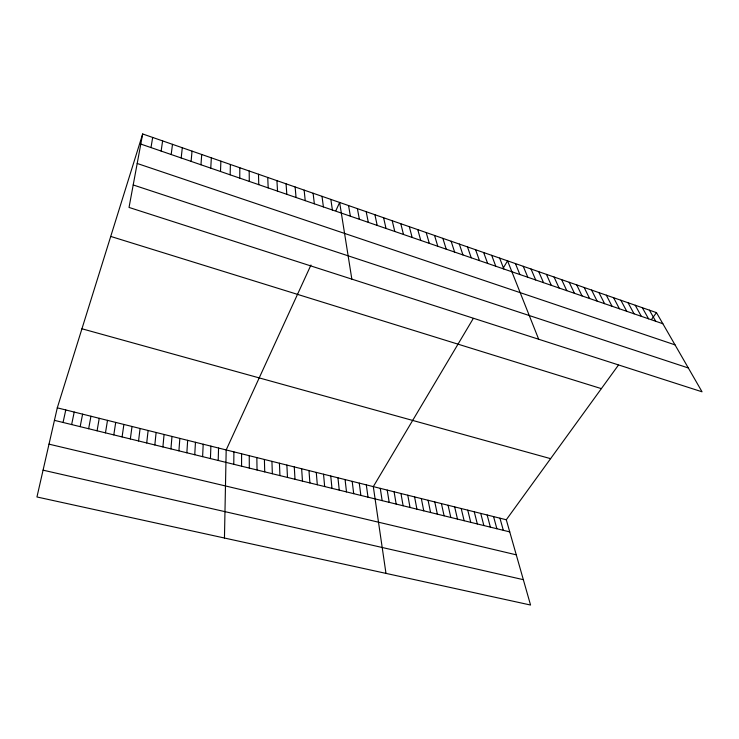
<?xml version="1.0" encoding="UTF-8"?>
<svg xmlns="http://www.w3.org/2000/svg" width="739" height="739" viewBox="0 0 739 739"><rect width="100%" height="100%" fill="white"/><g stroke="black" fill="none" stroke-linecap="round" stroke-linejoin="round"><path stroke-width="1.11" d="M241.57 466.198L241.588 453.783M239.759 178.117L239.815 167.744M233.773 464.286L233.903 451.871M224.453 538.029L226.18 449.949L310.962 265.015M230.152 174.81L230.383 164.464M218.208 460.471L218.559 448.046M210.43 458.568L210.892 446.134M220.49 171.485L220.887 161.167M202.615 456.656L203.197 444.213M194.754 454.725L195.456 442.282M210.763 168.141L211.336 157.841M186.856 452.795L187.669 440.342M178.912 450.845L179.845 438.393M200.962 164.769L201.719 154.497M170.931 448.887L171.975 436.435M191.105 161.379L192.038 151.135M162.903 446.919L164.067 434.467M154.83 444.943L156.114 432.481M181.184 157.961L182.302 147.745M146.71 442.957L148.123 430.486M138.553 440.961L140.087 428.481M171.189 154.525L172.492 144.336M130.35 438.948L132.013 426.468M122.092 436.925L123.884 424.445M161.13 151.061L162.617 140.9M113.797 434.892L115.718 422.412M105.465 432.851L107.506 420.362M150.996 147.569L152.677 137.445M97.077 430.8L99.248 418.311M88.643 428.731L90.952 416.242M142.673 133.962L129.029 207.437L702.05 391.809L656.463 312.625L142.673 133.962L57.291 407.845L36.95 496.977L530.556 605.038L506.289 519.766L618.404 365.131M80.163 426.652L82.602 414.154M71.637 424.565L74.214 412.066M63.055 422.459L65.771 409.96M335.922 210.578L339.644 202.458L351.838 279.12M473.293 318.454L373.306 486.622L385.98 573.39M503.194 268.174L507.554 260.839L538.676 339.238M651.632 319.294L656.463 312.625M43.065 470.17L523.332 579.672M49.005 444.157L516.265 554.832M54.437 420.352L509.744 531.895M57.291 407.845L506.289 519.766M81.937 328.772L550.592 458.651M110.73 236.425L601.361 388.631M133.205 184.962L688.332 367.976M137.195 163.476L675.03 344.873M140.798 144.068L662.855 323.728M649.424 310.177L655.724 321.271M642.339 307.71L648.546 318.795M635.217 305.235L641.332 316.31M628.048 302.741L634.071 313.816M620.843 300.237L626.764 311.304M613.592 297.715L619.421 308.773M606.303 295.175L612.031 306.232M598.969 292.626L604.604 303.674M591.597 290.067L597.13 301.106M584.179 287.48L589.602 298.519M576.716 284.894L582.046 295.914M569.215 282.28L574.434 293.291M561.658 279.656L566.776 290.658M554.065 277.014L559.081 288.007M546.426 274.363L551.331 285.346M538.749 271.684L543.534 282.658M531.018 268.996L535.701 279.961M523.24 266.299L527.812 277.245M515.425 263.574L519.877 274.52M499.638 258.087L503.859 269.005M491.675 255.315L495.777 266.225M483.657 252.535L487.648 263.426M475.602 249.727L479.463 260.608M467.491 246.909L471.233 257.782M459.335 244.073L462.947 254.927M451.123 241.219L454.614 252.054M442.864 238.346L446.227 249.172M434.55 235.455L437.784 246.272M426.191 232.554L429.294 243.343M499.943 518.187L503.324 530.316M417.775 229.626L420.74 240.406M493.569 516.598L496.867 528.736M487.158 515L490.382 527.147M409.314 226.679L412.14 237.441M480.729 513.393L483.869 525.558M474.253 511.785L477.32 523.951M400.797 223.723L403.485 234.466M467.759 510.159L470.743 522.334M461.219 508.534L464.129 520.718M392.224 220.739L394.783 231.464M454.661 506.899L457.487 519.092M383.596 217.737L386.017 228.453M448.065 505.254L450.808 517.457M441.432 503.601L444.102 515.813M374.913 214.716L377.195 225.413M434.772 501.938L437.359 514.159M428.075 500.275L430.578 512.496M366.184 211.687L368.318 222.356M421.35 498.594L423.761 510.834M414.588 496.913L416.916 509.153M357.39 208.629L359.376 219.289M407.789 495.213L410.034 507.462M400.963 493.513L403.115 505.772M348.549 205.553L350.388 216.194M394.099 491.804L396.169 504.072M387.208 490.086L389.185 502.354M380.271 488.359L382.155 500.636M330.85 199.401L332.393 209.996M366.304 484.876L368.004 497.171M322.01 196.325L323.396 206.902M359.265 483.121L360.872 495.426M352.189 481.357L353.704 493.67M313.105 193.23L314.343 203.788M345.076 479.583L346.499 491.906M337.935 477.8L339.256 490.123M304.145 190.117L305.225 200.648M330.749 476.008L331.977 488.34M323.534 474.207L324.661 486.548M295.129 186.976L296.053 197.498M316.274 472.406L317.308 484.747M308.976 470.586L309.909 482.936M286.058 183.826L286.824 194.32M301.651 468.757L302.473 481.117M294.279 466.919L295.009 479.288M276.931 180.649L277.531 191.124M286.871 465.071L287.489 477.449M267.74 177.452L268.183 187.9M279.425 463.214L279.942 475.593M271.934 461.348L272.349 473.736M258.493 174.238L258.77 184.658M264.405 459.473L264.719 471.87M256.839 457.589L257.043 469.986M249.182 170.995L249.292 181.397M249.237 455.695L249.329 468.092"/></g></svg>
